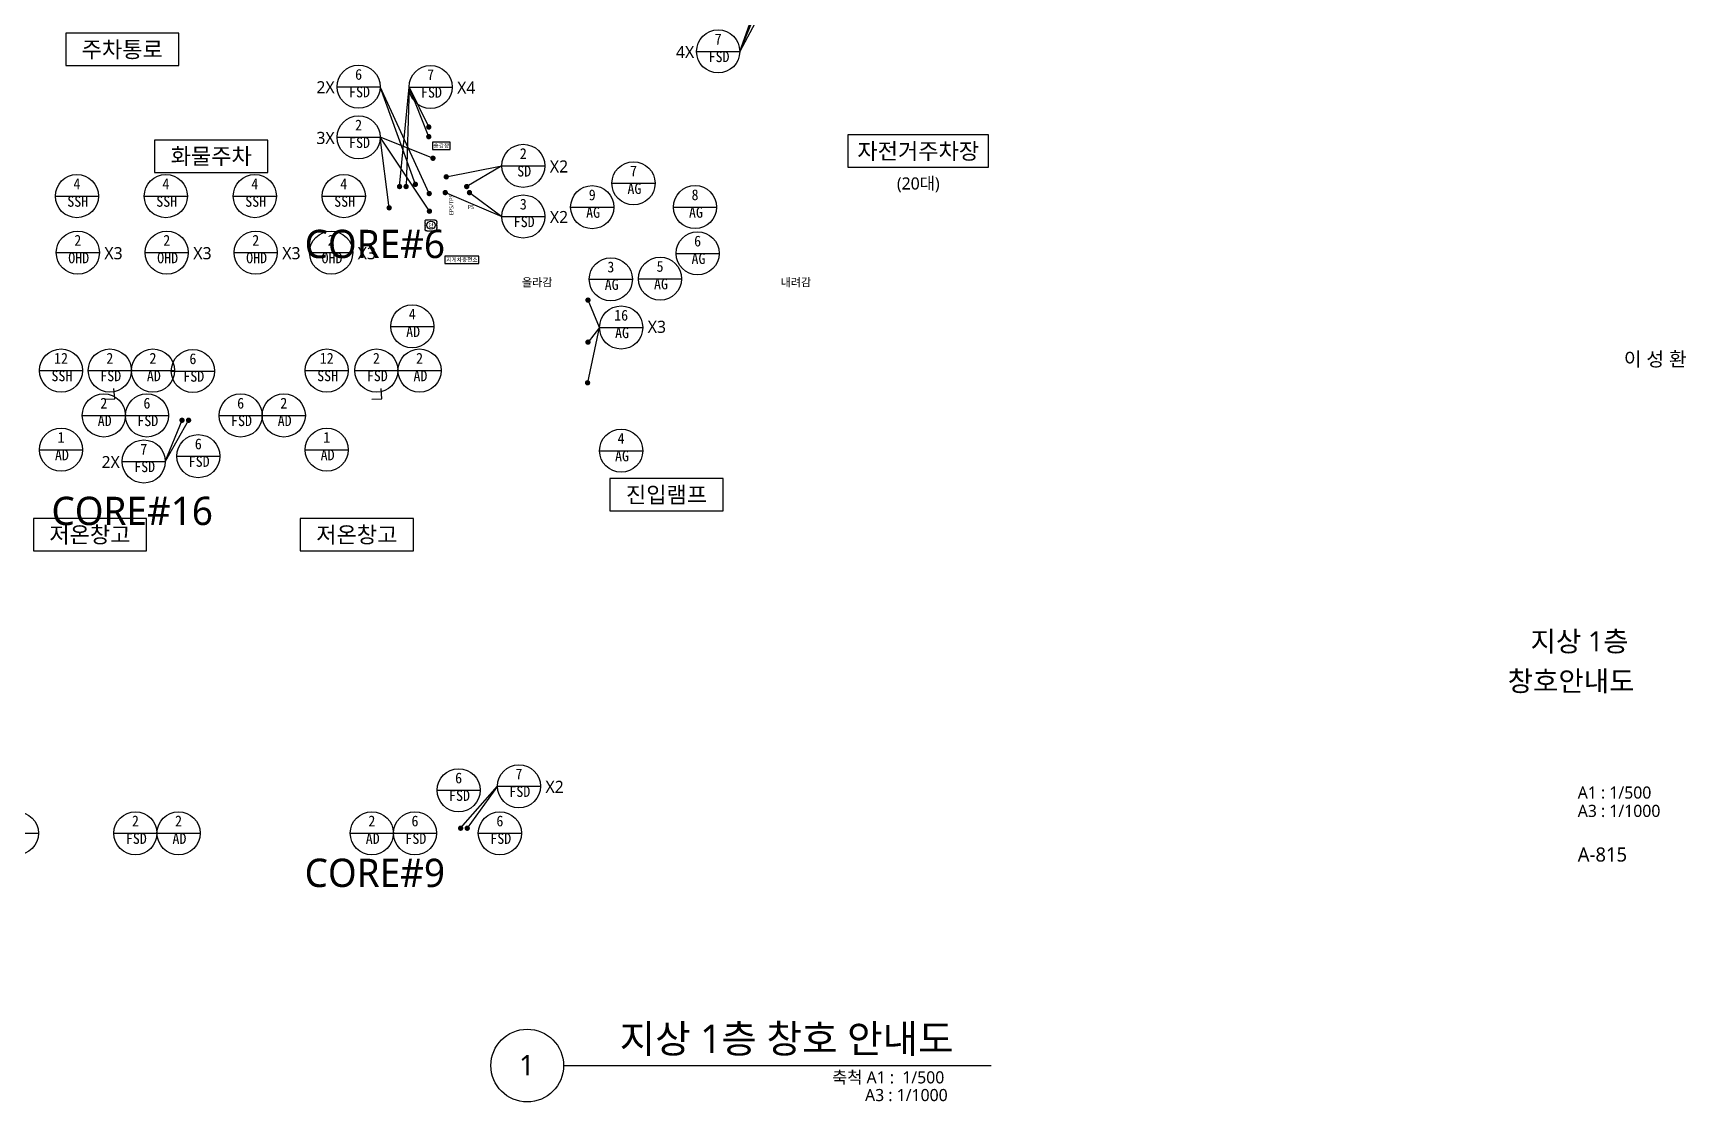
# Model space of a CAD drawing. Header units: millimetres. Extents: x 3479419 to 5579419, y 522746 to 3162891.
# Drawn here: x 4943077 to 5147473, y 1413746 to 1545921 of the extents above; entities that cross this region are included whole.
import ezdxf
from ezdxf.enums import TextEntityAlignment as Align

# ---------------------------------------------------------------- set-up
doc = ezdxf.new("R2010")
doc.units = ezdxf.units.MM
doc.layers.get('Defpoints').update_dxf_attribs({"color": 140})
for name, color, linetype, lineweight in [('A-BORD-TEXT', 3, 'Continuous', 25), ('A-MKXX-SYMB', 7, 'Continuous', 25), ('A-XXXX-SYMB', 7, 'Continuous', 25), ('A-XXXX-TXT1', 3, 'Continuous', 25), ('A-XXXX-TXT2', 3, 'Continuous', 25), ('REV-202205', 20, 'Continuous', 25)]:
    doc.layers.add(name, color=color, linetype=linetype, lineweight=lineweight)
doc.layers.add('AA-SYMB', color=1, linetype='Continuous')
doc.styles.add('XR-평면도$0$맑은 고딕', font='malgun.ttf')
doc.styles.add('돋움', font='')
doc.styles.add('돋음', font='')
doc.styles.add('맑은 고딕', font='malgun.ttf')
doc.styles.add('맑은고딕', font='malgun.ttf')
doc.styles.get('돋움').set_extended_font_data('DotumChe')
doc.styles.get('돋음').set_extended_font_data('Dotum')

# ---------------------------------------------------------------- blocks, each defined once
blk = doc.blocks.new('글_자전거주차장')
at = {"layer": 'A-XXXX-TXT2', "color": 0}
blk.add_lwpolyline([(-8700, -2000), (8700, -2000), (8700, 2000), (-8700, 2000)], close=True, dxfattribs=at)
at = {"layer": 'A-XXXX-TXT2', "style": '맑은고딕'}
blk.add_text('자전거주차장', height=2000, dxfattribs=at).set_placement((0, 0), align=Align.MIDDLE_CENTER)
blk = doc.blocks.new('글_주차통로')
at = {"layer": 'A-XXXX-TXT2', "color": 0}
blk.add_lwpolyline([(-7000, -2000), (7000, -2000), (7000, 2000), (-7000, 2000)], close=True, dxfattribs=at)
at = {"layer": 'A-XXXX-TXT2', "style": '맑은고딕'}
blk.add_text('주차통로', height=2000, dxfattribs=at).set_placement((0, 0), align=Align.MIDDLE_CENTER)
blk = doc.blocks.new('글_화물주차')
at = {"layer": 'A-XXXX-TXT2', "color": 0}
blk.add_lwpolyline([(-7000, -2000), (7000, -2000), (7000, 2000), (-7000, 2000)], close=True, dxfattribs=at)
at = {"layer": 'A-XXXX-TXT2', "style": '맑은고딕'}
blk.add_text('화물주차', height=2000, dxfattribs=at).set_placement((0, 0), align=Align.MIDDLE_CENTER)
blk = doc.blocks.new('글_지게차충전소')
at = {"layer": 'A-XXXX-TXT2', "color": 0, "ltscale": 100}
blk.add_lwpolyline([(-2100, 450), (-2100, -450), (2100, -450), (2100, 450)], close=True, dxfattribs=at)
at = {"layer": 'A-XXXX-TXT2', "ltscale": 100, "style": 'XR-평면도$0$맑은 고딕'}
blk.add_text('지게차충전소', height=500, dxfattribs=at).set_placement((0, 0), align=Align.MIDDLE_CENTER)
blk = doc.blocks.new('글_승강장')
at = {"layer": 'A-XXXX-TXT2', "color": 0, "ltscale": 100}
blk.add_lwpolyline([(-1100, 450), (-1100, -450), (1100, -450), (1100, 450)], close=True, dxfattribs=at)
at = {"layer": 'A-XXXX-TXT2', "ltscale": 100, "style": 'XR-평면도$0$맑은 고딕'}
blk.add_text('승강장', height=500, dxfattribs=at).set_placement((0, 0), align=Align.MIDDLE_CENTER)
blk = doc.blocks.new('글_저온창고')
at = {"layer": 'A-XXXX-TXT2', "color": 0}
blk.add_lwpolyline([(-7000, -2000), (7000, -2000), (7000, 2000), (-7000, 2000)], close=True, dxfattribs=at)
at = {"layer": 'A-XXXX-TXT2', "style": '맑은고딕'}
blk.add_text('저온창고', height=2000, dxfattribs=at).set_placement((0, 0), align=Align.MIDDLE_CENTER)
blk = doc.blocks.new('WINSYMBOL-flat-1')
at = {"layer": 'AA-SYMB', "color": 3}
blk.add_line((-1440, 0), (1440, 0), dxfattribs=at)
blk.add_circle((0, 0), 1440, dxfattribs=at)
at = {"layer": 'AA-SYMB', "style": '돋음'}
blk.add_attdef('0', text='', height=720, dxfattribs=at).set_placement((0, 246), align=Align.CENTER)
at = {"layer": 'AA-SYMB', "style": '돋음', "width": 0.95}
blk.add_attdef('FSD', text='', height=720, dxfattribs=at).set_placement((59, -927), align=Align.CENTER)
blk = doc.blocks.new('A$C425F3A2A')
at = {"layer": 'Defpoints', "style": '맑은고딕'}
for s, p in [('CORE#6', (254604, 116772)), ('CORE#16', (225905, 83762)), ('CORE#9', (254604, 39007))]:
    blk.add_text(s, height=3500, dxfattribs=at).set_placement(p, align=Align.BOTTOM_RIGHT)
blk = doc.blocks.new('글_진입램프')
at = {"layer": 'A-XXXX-TXT2', "color": 0}
blk.add_lwpolyline([(-7000, -2000), (7000, -2000), (7000, 2000), (-7000, 2000)], close=True, dxfattribs=at)
at = {"layer": 'A-XXXX-TXT2', "style": '맑은고딕'}
blk.add_text('진입램프', height=2000, dxfattribs=at).set_placement((0, 0), align=Align.MIDDLE_CENTER)
blk = doc.blocks.new('fsd7')
at = {"layer": 'A-MKXX-SYMB'}
h = blk.add_hatch(color=256, dxfattribs=at)
edge = h.paths.add_edge_path()
edge.add_arc((252593, 134031), 333, 0, 360)
h = blk.add_hatch(color=256, dxfattribs=at)
edge = h.paths.add_edge_path()
edge.add_arc((252593, 132836), 333, 0, 360)
h = blk.add_hatch(color=256, dxfattribs=at)
edge = h.paths.add_edge_path()
edge.add_arc((248978, 126671), 333, 0, 360)
h = blk.add_hatch(color=256, dxfattribs=at)
edge = h.paths.add_edge_path()
edge.add_arc((249793, 126671), 333, 0, 360)
h = blk.add_hatch(color=256, dxfattribs=at)
edge = h.paths.add_edge_path()
edge.add_arc((222078, 97771), 333, 0, 360, ccw=False)
h = blk.add_hatch(color=256, dxfattribs=at)
edge = h.paths.add_edge_path()
edge.add_arc((222893, 97771), 333, 0, 360, ccw=False)
h = blk.add_hatch(color=256, dxfattribs=at)
edge = h.paths.add_edge_path()
edge.add_arc((256536, 47321), 333, 180, 540, ccw=False)
h = blk.add_hatch(color=256, dxfattribs=at)
edge = h.paths.add_edge_path()
edge.add_arc((257351, 47321), 333, 180, 540, ccw=False)
at = {"layer": 'A-XXXX-SYMB'}
for points in [[(296793, 158406), (291045, 143379), (296803, 159466)], [(296338, 153271), (291045, 143379), (295143, 153271)], [(248978, 126671), (250151, 138980), (249793, 126671)], [(252593, 132836), (250151, 138980), (252593, 134031)], [(222893, 97771), (220013, 92671), (222078, 97771)], [(256536, 47321), (261077, 52513), (257351, 47321)]]:
    blk.add_lwpolyline(points, dxfattribs=at)
ref = blk.add_blockref('WINSYMBOL-flat-1', (288378, 143379), dxfattribs=dict(xscale=1.851851851790402, yscale=1.851851851790402, zscale=1.851851851790402))
ref.add_attrib('0', '7', dxfattribs={"layer": 'AA-SYMB', "color": 3, "height": 1333, "style": '돋움'}).set_placement((288378, 143835), align=Align.BOTTOM_CENTER)
ref.add_attrib('FSD', 'FSD', dxfattribs={"layer": 'AA-SYMB', "color": 3, "height": 1333.3, "style": '돋움'}).set_placement((288487, 141662), align=Align.BOTTOM_CENTER)
ref = blk.add_blockref('WINSYMBOL-flat-1', (252817, 138980), dxfattribs=dict(xscale=1.851851851790402, yscale=1.851851851790402, zscale=1.851851851790402))
ref.add_attrib('0', '7', dxfattribs={"layer": 'AA-SYMB', "color": 3, "height": 1333, "style": '돋움'}).set_placement((252817, 139435), align=Align.BOTTOM_CENTER)
ref.add_attrib('FSD', 'FSD', dxfattribs={"layer": 'AA-SYMB', "color": 3, "height": 1333.3, "style": '돋움'}).set_placement((252926, 137263), align=Align.BOTTOM_CENTER)
ref = blk.add_blockref('WINSYMBOL-flat-1', (217347, 92671), dxfattribs=dict(xscale=1.851851851790402, yscale=1.851851851790402, zscale=1.851851851790402))
ref.add_attrib('0', '7', dxfattribs={"layer": 'AA-SYMB', "color": 3, "height": 1333, "style": '돋움'}).set_placement((217347, 93127), align=Align.BOTTOM_CENTER)
ref.add_attrib('FSD', 'FSD', dxfattribs={"layer": 'AA-SYMB', "color": 3, "height": 1333.3, "style": '돋움'}).set_placement((217455, 90955), align=Align.BOTTOM_CENTER)
ref = blk.add_blockref('WINSYMBOL-flat-1', (263744, 52513), dxfattribs=dict(xscale=1.851851851790402, yscale=1.851851851790402, zscale=1.851851851790402))
ref.add_attrib('0', '7', dxfattribs={"layer": 'AA-SYMB', "color": 3, "height": 1333, "style": '돋움'}).set_placement((263744, 52969), align=Align.BOTTOM_CENTER)
ref.add_attrib('FSD', 'FSD', dxfattribs={"layer": 'AA-SYMB', "color": 3, "height": 1333.3, "style": '돋움'}).set_placement((263852, 50796), align=Align.BOTTOM_CENTER)
at = {"layer": 'A-XXXX-TXT2', "style": '맑은고딕'}
for s, p in [('4X', (284290, 142556)), ('X4', (257229, 138157)), ('2X', (213258, 91849)), ('X2', (268155, 51690))]:
    blk.add_text(s, height=1500, dxfattribs=at).set_placement(p, align=Align.CENTER)
blk = doc.blocks.new('단')
at = {"layer": 'A-XXXX-SYMB'}
blk.add_circle((0, 0), 500, dxfattribs=at)
at = {"layer": 'A-XXXX-TXT2', "ltscale": 100, "style": '맑은 고딕'}
blk.add_text('단', height=500, dxfattribs=at).set_placement((0, 0), align=Align.MIDDLE_CENTER)

msp = doc.modelspace()

# ---------------------------------------------------------------- hatches: boundary and pattern name
at = {"layer": 'A-MKXX-SYMB'}
h = msp.add_hatch(color=256, dxfattribs=at)
edge = h.paths.add_edge_path()
edge.add_arc((4992529.3, 1530439.9), 333.3, 0, 360)
h = msp.add_hatch(color=256, dxfattribs=at)
edge = h.paths.add_edge_path()
edge.add_arc((4990359.3, 1527212.1), 333.3, 0, 360)
h = msp.add_hatch(color=256, dxfattribs=at)
edge = h.paths.add_edge_path()
edge.add_arc((4994172.8, 1528143.7), 333.3, 0, 360)
h = msp.add_hatch(color=256, dxfattribs=at)
edge = h.paths.add_edge_path()
edge.add_arc((4996698.9, 1526938.3), 333.3, 0, 360)
h = msp.add_hatch(color=256, dxfattribs=at)
edge = h.paths.add_edge_path()
edge.add_arc((4992064.3, 1526073.8), 333.3, 0, 360)
h = msp.add_hatch(color=256, dxfattribs=at)
edge = h.paths.add_edge_path()
edge.add_arc((4994047.5, 1526191.2), 333.3, 0, 360)
h = msp.add_hatch(color=256, dxfattribs=at)
edge = h.paths.add_edge_path()
edge.add_arc((4997046.1, 1526191.2), 333.3, 0, 360)
h = msp.add_hatch(color=256, dxfattribs=at)
edge = h.paths.add_edge_path()
edge.add_arc((4987111.8, 1524307.7), 333.3, 0, 360)
h = msp.add_hatch(color=256, dxfattribs=at)
edge = h.paths.add_edge_path()
edge.add_arc((4992094.3, 1523893.7), 333.3, 0, 360)
h = msp.add_hatch(color=256, dxfattribs=at)
edge = h.paths.add_edge_path()
edge.add_arc((5011700.3, 1512899.8), 333.3, 0, 360)
h = msp.add_hatch(color=256, dxfattribs=at)
edge = h.paths.add_edge_path()
edge.add_arc((5011700.3, 1507699.8), 333.3, 0, 360)
h = msp.add_hatch(color=256, dxfattribs=at)
edge = h.paths.add_edge_path()
edge.add_arc((5011650.3, 1502674.8), 333.3, 0, 360)

# ---------------------------------------------------------------- linework, layer by layer
at = {"layer": 'A-XXXX-SYMB'}
for p, q in [((4990359.3, 1527212.1), (4986003.7, 1539290.1)), ((4992064.3, 1526073.8), (4986003.7, 1539290.1)), ((4987111.8, 1524307.7), (4986003.7, 1533027.2)), ((4992094.3, 1523893.7), (4986003.7, 1533027.2)), ((4992529.3, 1530439.9), (4986003.7, 1533027.2)), ((4994061.8, 1526201.2), (5001035.6, 1523241.5)), ((4997046.1, 1526191.2), (5001035.6, 1523241.5)), ((5013133, 1509509.5), (5011711.8, 1512891.2)), ((5011661.8, 1502716.2), (5013133, 1509509.5)), ((5013133, 1509509.5), (5011711.8, 1507691.2)), ((5008684.7, 1418245.9), (5061546.9, 1418245.9))]:
    msp.add_line(p, q, dxfattribs=at)
msp.add_lwpolyline([(4994172.8, 1528143.7), (5001035.6, 1529498), (4996698.9, 1526938.3)], dxfattribs=at)
msp.add_circle((5004184.7, 1418245.9), 4500, dxfattribs=at)
at = {"layer": 'Defpoints'}
for points in [[(4951926.2, 1500654.4), (4953169.5, 1500687.7), (4953072, 1501972.2)], [(4984958.8, 1500656.8), (4986202.1, 1500690.1), (4986104.6, 1501974.6)]]:
    msp.add_lwpolyline(points, dxfattribs=at)
at = {"layer": 'REV-202205'}
msp.add_lwpolyline([(4991620.4, 1522772.3, -0.52056705), (4991794, 1522793.7, -0.52056705), (4991960.3, 1522797.7, -0.52056705), (4992129.7, 1522783.1, -0.52056705), (4992306.2, 1522787.1, -0.52056705), (4992474.3, 1522798.7, -0.52056705), (4992641.2, 1522791.5, -0.52056705), (4992816.6, 1522778, -0.52056705), (4992950.5, 1522710.7, -0.52056705), (4992966.9, 1522539, -0.52056705), (4992960, 1522372.2, -0.52056705), (4992945.3, 1522197.1, -0.52056705), (4992964.2, 1522025.3, -0.52056705), (4992965.1, 1521859.2, -0.52056705), (4992947.7, 1521688.3, -0.52056705), (4992958.4, 1521512.4, -0.52056705), (4992791.5, 1521457.1, -0.52056705), (4992625.3, 1521460.3, -0.52056705), (4992452, 1521481.1, -0.52056705), (4992278.1, 1521460.9, -0.52056705), (4992111.7, 1521456.3, -0.52056705), (4991942.5, 1521470.4, -0.52056705), (4991766, 1521467.6, -0.52056705), (4991614.4, 1521525.8, -0.52056705), (4991594.4, 1521698.9, -0.52056705), (4991604, 1521866.4, -0.52056705), (4991612.4, 1522042.5, -0.52056705), (4991595.9, 1522212.9, -0.52056705), (4991597.8, 1522379, -0.52056705), (4991617.5, 1522551.4, -0.52056705)], format="xyb", close=True, dxfattribs=at)

# ---------------------------------------------------------------- block references
for name, p in [('fsd7', (4739418.8, 1400270.6)), ('글_주차통로', (4954111.8, 1543891.2)), ('글_자전거주차장', (5052544.9, 1531324.4)), ('글_화물주차', (4965111.8, 1530691.2)), ('글_승강장', (4993566.9, 1531991.2)), ('글_지게차충전소', (4996111.8, 1517891.2)), ('글_진입램프', (5021411.8, 1488826.5)), ('글_저온창고', (4950111.8, 1483891.2)), ('글_저온창고', (4983111.8, 1483891.2))]:
    msp.add_blockref(name, p)
ref = msp.add_blockref('WINSYMBOL-flat-1', (4983337, 1539290.1), dxfattribs=dict(xscale=1.851851851790402, yscale=1.851851851790402, zscale=1.851851851790402))
ref.add_attrib('0', '6', dxfattribs={"layer": 'AA-SYMB', "color": 3, "height": 1333.3, "style": '돋움'}).set_placement((4983337, 1539745.7), align=Align.BOTTOM_CENTER)
ref.add_attrib('FSD', 'FSD', dxfattribs={"layer": 'AA-SYMB', "color": 3, "height": 1333.33, "style": '돋움'}).set_placement((4983445.4, 1537573.3), align=Align.BOTTOM_CENTER)
ref = msp.add_blockref('WINSYMBOL-flat-1', (4983337, 1533027.2), dxfattribs=dict(xscale=1.851851851790402, yscale=1.851851851790402, zscale=1.851851851790402))
ref.add_attrib('0', '2', dxfattribs={"layer": 'AA-SYMB', "color": 3, "height": 1333.3, "style": '돋움'}).set_placement((4983337, 1533482.8), align=Align.BOTTOM_CENTER)
ref.add_attrib('FSD', 'FSD', dxfattribs={"layer": 'AA-SYMB', "color": 3, "height": 1333.33, "style": '돋움'}).set_placement((4983445.4, 1531310.4), align=Align.BOTTOM_CENTER)
ref = msp.add_blockref('WINSYMBOL-flat-1', (5003702.2, 1529498), dxfattribs=dict(xscale=1.851851851790402, yscale=1.851851851790402, zscale=1.851851851790402))
ref.add_attrib('0', '2', dxfattribs={"layer": 'AA-SYMB', "color": 3, "height": 1333.3, "style": '돋움'}).set_placement((5003702.2, 1529953.6), align=Align.BOTTOM_CENTER)
ref.add_attrib('FSD', 'SD', dxfattribs={"layer": 'AA-SYMB', "color": 3, "height": 1333.33, "style": '돋움'}).set_placement((5003810.7, 1527781.2), align=Align.BOTTOM_CENTER)
ref = msp.add_blockref('WINSYMBOL-flat-1', (5017331.9, 1527339.7), dxfattribs=dict(xscale=1.851851851790402, yscale=1.851851851790402, zscale=1.851851851790402))
ref.add_attrib('0', '7', dxfattribs={"layer": 'AA-SYMB', "color": 3, "height": 1333.3, "style": '돋움'}).set_placement((5017331.9, 1527795.3), align=Align.BOTTOM_CENTER)
ref.add_attrib('FSD', 'AG', dxfattribs={"layer": 'AA-SYMB', "color": 3, "height": 1333.33, "style": '돋움'}).set_placement((5017440.3, 1525622.9), align=Align.BOTTOM_CENTER)
ref = msp.add_blockref('WINSYMBOL-flat-1', (4948500.3, 1525757), dxfattribs=dict(xscale=1.851851851790402, yscale=1.851851851790402, zscale=1.851851851790402))
ref.add_attrib('0', '4', dxfattribs={"layer": 'AA-SYMB', "color": 3, "height": 1333.3, "style": '돋움'}).set_placement((4948500.3, 1526212.6), align=Align.BOTTOM_CENTER)
ref.add_attrib('FSD', 'SSH', dxfattribs={"layer": 'AA-SYMB', "color": 3, "height": 1333.33, "style": '돋움'}).set_placement((4948608.8, 1524040.2), align=Align.BOTTOM_CENTER)
ref = msp.add_blockref('WINSYMBOL-flat-1', (4959500.3, 1525757), dxfattribs=dict(xscale=1.851851851790402, yscale=1.851851851790402, zscale=1.851851851790402))
ref.add_attrib('0', '4', dxfattribs={"layer": 'AA-SYMB', "color": 3, "height": 1333.3, "style": '돋움'}).set_placement((4959500.3, 1526212.6), align=Align.BOTTOM_CENTER)
ref.add_attrib('FSD', 'SSH', dxfattribs={"layer": 'AA-SYMB', "color": 3, "height": 1333.33, "style": '돋움'}).set_placement((4959608.8, 1524040.2), align=Align.BOTTOM_CENTER)
ref = msp.add_blockref('WINSYMBOL-flat-1', (4970500.3, 1525757), dxfattribs=dict(xscale=1.851851851790402, yscale=1.851851851790402, zscale=1.851851851790402))
ref.add_attrib('0', '4', dxfattribs={"layer": 'AA-SYMB', "color": 3, "height": 1333.3, "style": '돋움'}).set_placement((4970500.3, 1526212.6), align=Align.BOTTOM_CENTER)
ref.add_attrib('FSD', 'SSH', dxfattribs={"layer": 'AA-SYMB', "color": 3, "height": 1333.33, "style": '돋움'}).set_placement((4970608.8, 1524040.2), align=Align.BOTTOM_CENTER)
ref = msp.add_blockref('WINSYMBOL-flat-1', (4981500.3, 1525757), dxfattribs=dict(xscale=1.851851851790402, yscale=1.851851851790402, zscale=1.851851851790402))
ref.add_attrib('0', '4', dxfattribs={"layer": 'AA-SYMB', "color": 3, "height": 1333.3, "style": '돋움'}).set_placement((4981500.3, 1526212.6), align=Align.BOTTOM_CENTER)
ref.add_attrib('FSD', 'SSH', dxfattribs={"layer": 'AA-SYMB', "color": 3, "height": 1333.33, "style": '돋움'}).set_placement((4981608.8, 1524040.2), align=Align.BOTTOM_CENTER)
ref = msp.add_blockref('WINSYMBOL-flat-1', (5012222.1, 1524389.6), dxfattribs=dict(xscale=1.851851851790402, yscale=1.851851851790402, zscale=1.851851851790402))
ref.add_attrib('0', '9', dxfattribs={"layer": 'AA-SYMB', "color": 3, "height": 1333.3, "style": '돋움'}).set_placement((5012222.1, 1524845.2), align=Align.BOTTOM_CENTER)
ref.add_attrib('FSD', 'AG', dxfattribs={"layer": 'AA-SYMB', "color": 3, "height": 1333.33, "style": '돋움'}).set_placement((5012330.5, 1522672.8), align=Align.BOTTOM_CENTER)
ref = msp.add_blockref('WINSYMBOL-flat-1', (5024938.6, 1524400.8), dxfattribs=dict(xscale=1.851851851790402, yscale=1.851851851790402, zscale=1.851851851790402))
ref.add_attrib('0', '8', dxfattribs={"layer": 'AA-SYMB', "color": 3, "height": 1333.3, "style": '돋움'}).set_placement((5024938.6, 1524856.4), align=Align.BOTTOM_CENTER)
ref.add_attrib('FSD', 'AG', dxfattribs={"layer": 'AA-SYMB', "color": 3, "height": 1333.33, "style": '돋움'}).set_placement((5025047.1, 1522684), align=Align.BOTTOM_CENTER)
ref = msp.add_blockref('WINSYMBOL-flat-1', (5003702.2, 1523241.5), dxfattribs=dict(xscale=1.851851851790402, yscale=1.851851851790402, zscale=1.851851851790402))
ref.add_attrib('0', '3', dxfattribs={"layer": 'AA-SYMB', "color": 3, "height": 1333.3, "style": '돋움'}).set_placement((5003702.2, 1523697.1), align=Align.BOTTOM_CENTER)
ref.add_attrib('FSD', 'FSD', dxfattribs={"layer": 'AA-SYMB', "color": 3, "height": 1333.33, "style": '돋움'}).set_placement((5003810.7, 1521524.7), align=Align.BOTTOM_CENTER)
ref = msp.add_blockref('WINSYMBOL-flat-1', (4948611.8, 1518772), dxfattribs=dict(xscale=1.851851851790402, yscale=1.851851851790402, zscale=1.851851851790402))
ref.add_attrib('0', '2', dxfattribs={"layer": 'AA-SYMB', "color": 3, "height": 1333.3, "style": '돋움'}).set_placement((4948611.8, 1519227.6), align=Align.BOTTOM_CENTER)
ref.add_attrib('FSD', 'OHD', dxfattribs={"layer": 'AA-SYMB', "color": 3, "height": 1333.33, "style": '돋움'}).set_placement((4948720.2, 1517055.2), align=Align.BOTTOM_CENTER)
ref = msp.add_blockref('WINSYMBOL-flat-1', (4959611.8, 1518772), dxfattribs=dict(xscale=1.851851851790402, yscale=1.851851851790402, zscale=1.851851851790402))
ref.add_attrib('0', '2', dxfattribs={"layer": 'AA-SYMB', "color": 3, "height": 1333.3, "style": '돋움'}).set_placement((4959611.8, 1519227.6), align=Align.BOTTOM_CENTER)
ref.add_attrib('FSD', 'OHD', dxfattribs={"layer": 'AA-SYMB', "color": 3, "height": 1333.33, "style": '돋움'}).set_placement((4959720.2, 1517055.2), align=Align.BOTTOM_CENTER)
ref = msp.add_blockref('WINSYMBOL-flat-1', (4970611.8, 1518772), dxfattribs=dict(xscale=1.851851851790402, yscale=1.851851851790402, zscale=1.851851851790402))
ref.add_attrib('0', '2', dxfattribs={"layer": 'AA-SYMB', "color": 3, "height": 1333.3, "style": '돋움'}).set_placement((4970611.8, 1519227.6), align=Align.BOTTOM_CENTER)
ref.add_attrib('FSD', 'OHD', dxfattribs={"layer": 'AA-SYMB', "color": 3, "height": 1333.33, "style": '돋움'}).set_placement((4970720.2, 1517055.2), align=Align.BOTTOM_CENTER)
ref = msp.add_blockref('WINSYMBOL-flat-1', (4979937.4, 1518772), dxfattribs=dict(xscale=1.851851851790402, yscale=1.851851851790402, zscale=1.851851851790402))
ref.add_attrib('0', '2', dxfattribs={"layer": 'AA-SYMB', "color": 3, "height": 1333.3, "style": '돋움'}).set_placement((4979937.4, 1519227.6), align=Align.BOTTOM_CENTER)
ref.add_attrib('FSD', 'OHD', dxfattribs={"layer": 'AA-SYMB', "color": 3, "height": 1333.33, "style": '돋움'}).set_placement((4980045.9, 1517055.2), align=Align.BOTTOM_CENTER)
ref = msp.add_blockref('WINSYMBOL-flat-1', (5025254.4, 1518681.2), dxfattribs=dict(xscale=1.851851851790402, yscale=1.851851851790402, zscale=1.851851851790402))
ref.add_attrib('0', '6', dxfattribs={"layer": 'AA-SYMB', "color": 3, "height": 1333.3, "style": '돋움'}).set_placement((5025254.4, 1519136.8), align=Align.BOTTOM_CENTER)
ref.add_attrib('FSD', 'AG', dxfattribs={"layer": 'AA-SYMB', "color": 3, "height": 1333.33, "style": '돋움'}).set_placement((5025362.8, 1516964.4), align=Align.BOTTOM_CENTER)
ref = msp.add_blockref('WINSYMBOL-flat-1', (5014521.8, 1515474.4), dxfattribs=dict(xscale=1.851851851790402, yscale=1.851851851790402, zscale=1.851851851790402))
ref.add_attrib('0', '3', dxfattribs={"layer": 'AA-SYMB', "color": 3, "height": 1333.3, "style": '돋움'}).set_placement((5014521.8, 1515930), align=Align.BOTTOM_CENTER)
ref.add_attrib('FSD', 'AG', dxfattribs={"layer": 'AA-SYMB', "color": 3, "height": 1333.33, "style": '돋움'}).set_placement((5014630.3, 1513757.6), align=Align.BOTTOM_CENTER)
ref = msp.add_blockref('WINSYMBOL-flat-1', (5020614.8, 1515546.9), dxfattribs=dict(xscale=1.851851851790402, yscale=1.851851851790402, zscale=1.851851851790402))
ref.add_attrib('0', '5', dxfattribs={"layer": 'AA-SYMB', "color": 3, "height": 1333.3, "style": '돋움'}).set_placement((5020614.8, 1516002.5), align=Align.BOTTOM_CENTER)
ref.add_attrib('FSD', 'AG', dxfattribs={"layer": 'AA-SYMB', "color": 3, "height": 1333.33, "style": '돋움'}).set_placement((5020723.2, 1513830.1), align=Align.BOTTOM_CENTER)
ref = msp.add_blockref('WINSYMBOL-flat-1', (4989967.2, 1509652.7), dxfattribs=dict(xscale=1.851851851790402, yscale=1.851851851790402, zscale=1.851851851790402))
ref.add_attrib('0', '4', dxfattribs={"layer": 'AA-SYMB', "color": 3, "height": 1333.3, "style": '돋움'}).set_placement((4989967.2, 1510108.3), align=Align.BOTTOM_CENTER)
ref.add_attrib('FSD', 'AD', dxfattribs={"layer": 'AA-SYMB', "color": 3, "height": 1333.33, "style": '돋움'}).set_placement((4990075.6, 1507935.9), align=Align.BOTTOM_CENTER)
ref = msp.add_blockref('WINSYMBOL-flat-1', (5015799.7, 1509509.5), dxfattribs=dict(xscale=1.851851851790402, yscale=1.851851851790402, zscale=1.851851851790402))
ref.add_attrib('0', '16', dxfattribs={"layer": 'AA-SYMB', "color": 3, "height": 1333.33, "style": '돋움'}).set_placement((5015799.7, 1509965.1), align=Align.BOTTOM_CENTER)
ref.add_attrib('FSD', 'AG', dxfattribs={"layer": 'AA-SYMB', "color": 3, "height": 1333.33, "style": '돋움'}).set_placement((5015908.1, 1507792.7), align=Align.BOTTOM_CENTER)
ref = msp.add_blockref('WINSYMBOL-flat-1', (4946536.8, 1504187), dxfattribs=dict(xscale=1.851851851790402, yscale=1.851851851790402, zscale=1.851851851790402))
ref.add_attrib('0', '12', dxfattribs={"layer": 'AA-SYMB', "color": 3, "height": 1333.33, "style": '돋움'}).set_placement((4946536.8, 1504642.6), align=Align.BOTTOM_CENTER)
ref.add_attrib('FSD', 'SSH', dxfattribs={"layer": 'AA-SYMB', "color": 3, "height": 1333.33, "style": '돋움'}).set_placement((4946645.2, 1502470.2), align=Align.BOTTOM_CENTER)
ref = msp.add_blockref('WINSYMBOL-flat-1', (4952572.5, 1504187), dxfattribs=dict(xscale=1.851851851790402, yscale=1.851851851790402, zscale=1.851851851790402))
ref.add_attrib('0', '2', dxfattribs={"layer": 'AA-SYMB', "color": 3, "height": 1333.3, "style": '돋움'}).set_placement((4952572.5, 1504642.6), align=Align.BOTTOM_CENTER)
ref.add_attrib('FSD', 'FSD', dxfattribs={"layer": 'AA-SYMB', "color": 3, "height": 1333.33, "style": '돋움'}).set_placement((4952681, 1502470.2), align=Align.BOTTOM_CENTER)
ref = msp.add_blockref('WINSYMBOL-flat-1', (4957905.8, 1504187), dxfattribs=dict(xscale=1.851851851790402, yscale=1.851851851790402, zscale=1.851851851790402))
ref.add_attrib('0', '2', dxfattribs={"layer": 'AA-SYMB', "color": 3, "height": 1333.3, "style": '돋움'}).set_placement((4957905.8, 1504642.6), align=Align.BOTTOM_CENTER)
ref.add_attrib('FSD', 'AD', dxfattribs={"layer": 'AA-SYMB', "color": 3, "height": 1333.33, "style": '돋움'}).set_placement((4958014.3, 1502470.2), align=Align.BOTTOM_CENTER)
ref = msp.add_blockref('WINSYMBOL-flat-1', (4962841.1, 1504126), dxfattribs=dict(xscale=1.851851851790402, yscale=1.851851851790402, zscale=1.851851851790402))
ref.add_attrib('0', '6', dxfattribs={"layer": 'AA-SYMB', "color": 3, "height": 1333.3, "style": '돋움'}).set_placement((4962841.1, 1504581.6), align=Align.BOTTOM_CENTER)
ref.add_attrib('FSD', 'FSD', dxfattribs={"layer": 'AA-SYMB', "color": 3, "height": 1333.33, "style": '돋움'}).set_placement((4962949.5, 1502409.2), align=Align.BOTTOM_CENTER)
ref = msp.add_blockref('WINSYMBOL-flat-1', (4979394.2, 1504187), dxfattribs=dict(xscale=1.851851851790402, yscale=1.851851851790402, zscale=1.851851851790402))
ref.add_attrib('0', '12', dxfattribs={"layer": 'AA-SYMB', "color": 3, "height": 1333.33, "style": '돋움'}).set_placement((4979394.2, 1504642.6), align=Align.BOTTOM_CENTER)
ref.add_attrib('FSD', 'SSH', dxfattribs={"layer": 'AA-SYMB', "color": 3, "height": 1333.33, "style": '돋움'}).set_placement((4979502.6, 1502470.2), align=Align.BOTTOM_CENTER)
ref = msp.add_blockref('WINSYMBOL-flat-1', (4985538.4, 1504187), dxfattribs=dict(xscale=1.851851851790402, yscale=1.851851851790402, zscale=1.851851851790402))
ref.add_attrib('0', '2', dxfattribs={"layer": 'AA-SYMB', "color": 3, "height": 1333.3, "style": '돋움'}).set_placement((4985538.4, 1504642.6), align=Align.BOTTOM_CENTER)
ref.add_attrib('FSD', 'FSD', dxfattribs={"layer": 'AA-SYMB', "color": 3, "height": 1333.33, "style": '돋움'}).set_placement((4985646.9, 1502470.2), align=Align.BOTTOM_CENTER)
ref = msp.add_blockref('WINSYMBOL-flat-1', (4990871.8, 1504187), dxfattribs=dict(xscale=1.851851851790402, yscale=1.851851851790402, zscale=1.851851851790402))
ref.add_attrib('0', '2', dxfattribs={"layer": 'AA-SYMB', "color": 3, "height": 1333.3, "style": '돋움'}).set_placement((4990871.8, 1504642.6), align=Align.BOTTOM_CENTER)
ref.add_attrib('FSD', 'AD', dxfattribs={"layer": 'AA-SYMB', "color": 3, "height": 1333.33, "style": '돋움'}).set_placement((4990980.2, 1502470.2), align=Align.BOTTOM_CENTER)
ref = msp.add_blockref('WINSYMBOL-flat-1', (4951826.3, 1498635), dxfattribs=dict(xscale=1.851851851790402, yscale=1.851851851790402, zscale=1.851851851790402))
ref.add_attrib('0', '2', dxfattribs={"layer": 'AA-SYMB', "color": 3, "height": 1333.3, "style": '돋움'}).set_placement((4951826.3, 1499090.6), align=Align.BOTTOM_CENTER)
ref.add_attrib('FSD', 'AD', dxfattribs={"layer": 'AA-SYMB', "color": 3, "height": 1333.33, "style": '돋움'}).set_placement((4951934.7, 1496918.2), align=Align.BOTTOM_CENTER)
ref = msp.add_blockref('WINSYMBOL-flat-1', (4957159.6, 1498635), dxfattribs=dict(xscale=1.851851851790402, yscale=1.851851851790402, zscale=1.851851851790402))
ref.add_attrib('0', '6', dxfattribs={"layer": 'AA-SYMB', "color": 3, "height": 1333.3, "style": '돋움'}).set_placement((4957159.6, 1499090.6), align=Align.BOTTOM_CENTER)
ref.add_attrib('FSD', 'FSD', dxfattribs={"layer": 'AA-SYMB', "color": 3, "height": 1333.33, "style": '돋움'}).set_placement((4957268.1, 1496918.2), align=Align.BOTTOM_CENTER)
ref = msp.add_blockref('WINSYMBOL-flat-1', (4968747.6, 1498635), dxfattribs=dict(xscale=1.851851851790402, yscale=1.851851851790402, zscale=1.851851851790402))
ref.add_attrib('0', '6', dxfattribs={"layer": 'AA-SYMB', "color": 3, "height": 1333.3, "style": '돋움'}).set_placement((4968747.6, 1499090.6), align=Align.BOTTOM_CENTER)
ref.add_attrib('FSD', 'FSD', dxfattribs={"layer": 'AA-SYMB', "color": 3, "height": 1333.33, "style": '돋움'}).set_placement((4968856, 1496918.2), align=Align.BOTTOM_CENTER)
ref = msp.add_blockref('WINSYMBOL-flat-1', (4974080.9, 1498635), dxfattribs=dict(xscale=1.851851851790402, yscale=1.851851851790402, zscale=1.851851851790402))
ref.add_attrib('0', '2', dxfattribs={"layer": 'AA-SYMB', "color": 3, "height": 1333.3, "style": '돋움'}).set_placement((4974080.9, 1499090.6), align=Align.BOTTOM_CENTER)
ref.add_attrib('FSD', 'AD', dxfattribs={"layer": 'AA-SYMB', "color": 3, "height": 1333.33, "style": '돋움'}).set_placement((4974189.4, 1496918.2), align=Align.BOTTOM_CENTER)
ref = msp.add_blockref('WINSYMBOL-flat-1', (4946536.8, 1494401.8), dxfattribs=dict(xscale=1.851851851790402, yscale=1.851851851790402, zscale=1.851851851790402))
ref.add_attrib('0', '1', dxfattribs={"layer": 'AA-SYMB', "color": 3, "height": 1333.3, "style": '돋움'}).set_placement((4946536.8, 1494857.4), align=Align.BOTTOM_CENTER)
ref.add_attrib('FSD', 'AD', dxfattribs={"layer": 'AA-SYMB', "color": 3, "height": 1333.33, "style": '돋움'}).set_placement((4946645.2, 1492685), align=Align.BOTTOM_CENTER)
ref = msp.add_blockref('WINSYMBOL-flat-1', (4963511.8, 1493598.4), dxfattribs=dict(xscale=1.851851851790402, yscale=1.851851851790402, zscale=1.851851851790402))
ref.add_attrib('0', '6', dxfattribs={"layer": 'AA-SYMB', "color": 3, "height": 1333.3, "style": '돋움'}).set_placement((4963511.8, 1494054), align=Align.BOTTOM_CENTER)
ref.add_attrib('FSD', 'FSD', dxfattribs={"layer": 'AA-SYMB', "color": 3, "height": 1333.33, "style": '돋움'}).set_placement((4963620.3, 1491881.6), align=Align.BOTTOM_CENTER)
ref = msp.add_blockref('WINSYMBOL-flat-1', (4979394.2, 1494401.8), dxfattribs=dict(xscale=1.851851851790402, yscale=1.851851851790402, zscale=1.851851851790402))
ref.add_attrib('0', '1', dxfattribs={"layer": 'AA-SYMB', "color": 3, "height": 1333.3, "style": '돋움'}).set_placement((4979394.2, 1494857.4), align=Align.BOTTOM_CENTER)
ref.add_attrib('FSD', 'AD', dxfattribs={"layer": 'AA-SYMB', "color": 3, "height": 1333.33, "style": '돋움'}).set_placement((4979502.6, 1492685), align=Align.BOTTOM_CENTER)
ref = msp.add_blockref('WINSYMBOL-flat-1', (5015799.5, 1494280.2), dxfattribs=dict(xscale=1.851851851790402, yscale=1.851851851790402, zscale=1.851851851790402))
ref.add_attrib('0', '4', dxfattribs={"layer": 'AA-SYMB', "color": 3, "height": 1333.3, "style": '돋움'}).set_placement((5015799.5, 1494735.9), align=Align.BOTTOM_CENTER)
ref.add_attrib('FSD', 'AG', dxfattribs={"layer": 'AA-SYMB', "color": 3, "height": 1333.33, "style": '돋움'}).set_placement((5015907.9, 1492563.5), align=Align.BOTTOM_CENTER)
ref = msp.add_blockref('WINSYMBOL-flat-1', (4995702.5, 1452289.8), dxfattribs=dict(xscale=1.851851851790402, yscale=1.851851851790402, zscale=1.851851851790402))
ref.add_attrib('0', '6', dxfattribs={"layer": 'AA-SYMB', "color": 3, "height": 1333.3, "style": '돋움'}).set_placement((4995702.5, 1452745.4), align=Align.BOTTOM_CENTER)
ref.add_attrib('FSD', 'FSD', dxfattribs={"layer": 'AA-SYMB', "color": 3, "height": 1333.33, "style": '돋움'}).set_placement((4995811, 1450573), align=Align.BOTTOM_CENTER)
ref = msp.add_blockref('WINSYMBOL-flat-1', (4941080.9, 1446971.7), dxfattribs=dict(xscale=1.851851851790402, yscale=1.851851851790402, zscale=1.851851851790402))
ref.add_attrib('0', '2', dxfattribs={"layer": 'AA-SYMB', "color": 3, "height": 1333.3, "style": '돋움'}).set_placement((4941080.9, 1447427.3), align=Align.BOTTOM_CENTER)
ref.add_attrib('FSD', 'AD', dxfattribs={"layer": 'AA-SYMB', "color": 3, "height": 1333.33, "style": '돋움'}).set_placement((4941189.4, 1445254.9), align=Align.BOTTOM_CENTER)
ref = msp.add_blockref('WINSYMBOL-flat-1', (4955736.8, 1446971.7), dxfattribs=dict(xscale=1.851851851790402, yscale=1.851851851790402, zscale=1.851851851790402))
ref.add_attrib('0', '2', dxfattribs={"layer": 'AA-SYMB', "color": 3, "height": 1333.3, "style": '돋움'}).set_placement((4955736.8, 1447427.3), align=Align.BOTTOM_CENTER)
ref.add_attrib('FSD', 'FSD', dxfattribs={"layer": 'AA-SYMB', "color": 3, "height": 1333.33, "style": '돋움'}).set_placement((4955845.3, 1445254.9), align=Align.BOTTOM_CENTER)
ref = msp.add_blockref('WINSYMBOL-flat-1', (4961070.2, 1446971.7), dxfattribs=dict(xscale=1.851851851790402, yscale=1.851851851790402, zscale=1.851851851790402))
ref.add_attrib('0', '2', dxfattribs={"layer": 'AA-SYMB', "color": 3, "height": 1333.3, "style": '돋움'}).set_placement((4961070.2, 1447427.3), align=Align.BOTTOM_CENTER)
ref.add_attrib('FSD', 'AD', dxfattribs={"layer": 'AA-SYMB', "color": 3, "height": 1333.33, "style": '돋움'}).set_placement((4961178.6, 1445254.9), align=Align.BOTTOM_CENTER)
ref = msp.add_blockref('WINSYMBOL-flat-1', (4984971.9, 1446971.7), dxfattribs=dict(xscale=1.851851851790402, yscale=1.851851851790402, zscale=1.851851851790402))
ref.add_attrib('0', '2', dxfattribs={"layer": 'AA-SYMB', "color": 3, "height": 1333.3, "style": '돋움'}).set_placement((4984971.9, 1447427.3), align=Align.BOTTOM_CENTER)
ref.add_attrib('FSD', 'AD', dxfattribs={"layer": 'AA-SYMB', "color": 3, "height": 1333.33, "style": '돋움'}).set_placement((4985080.3, 1445254.9), align=Align.BOTTOM_CENTER)
ref = msp.add_blockref('WINSYMBOL-flat-1', (4990305.2, 1446971.7), dxfattribs=dict(xscale=1.851851851790402, yscale=1.851851851790402, zscale=1.851851851790402))
ref.add_attrib('0', '6', dxfattribs={"layer": 'AA-SYMB', "color": 3, "height": 1333.3, "style": '돋움'}).set_placement((4990305.2, 1447427.3), align=Align.BOTTOM_CENTER)
ref.add_attrib('FSD', 'FSD', dxfattribs={"layer": 'AA-SYMB', "color": 3, "height": 1333.33, "style": '돋움'}).set_placement((4990413.7, 1445254.9), align=Align.BOTTOM_CENTER)
ref = msp.add_blockref('WINSYMBOL-flat-1', (5000805.6, 1446971.7), dxfattribs=dict(xscale=1.851851851790402, yscale=1.851851851790402, zscale=1.851851851790402))
ref.add_attrib('0', '6', dxfattribs={"layer": 'AA-SYMB', "color": 3, "height": 1333.3, "style": '돋움'}).set_placement((5000805.6, 1447427.3), align=Align.BOTTOM_CENTER)
ref.add_attrib('FSD', 'FSD', dxfattribs={"layer": 'AA-SYMB', "color": 3, "height": 1333.33, "style": '돋움'}).set_placement((5000914.1, 1445254.9), align=Align.BOTTOM_CENTER)
at = {"layer": 'A-MKXX-SYMB'}
msp.add_blockref('단', (4992282.5, 1522166), dxfattribs=at)
at = {"layer": 'A-XXXX-SYMB'}
msp.add_blockref('A$C425F3A2A', (4739418.8, 1400270.6), dxfattribs=at)

# ---------------------------------------------------------------- texts
at = {"layer": 'A-BORD-TEXT', "style": '맑은고딕'}
msp.add_text('이 성 환', height=1750, dxfattribs=at).set_placement((5147561.5, 1504731.8), align=Align.RIGHT)
msp.add_text('지상 1층', height=2500, dxfattribs=at).set_placement((5134315.1, 1470703.6), align=Align.MIDDLE_CENTER)
for s, height, p in [('A1 : 1/500', 1500, (5134091.6, 1451255)), ('A3 : 1/1000', 1500, (5134091.6, 1448987.6)), ('A-815', 1750, (5134091.6, 1443469.4))]:
    msp.add_text(s, height=height, dxfattribs=at).set_placement(p)
at = {"layer": 'A-BORD-TEXT', "insert": (5125429.7, 1467039.7), "char_height": 2500, "width": 35688.812, "attachment_point": 1, "style": '맑은고딕'}
msp.add_mtext('창호안내도', dxfattribs=at)
at = {"layer": 'A-XXXX-TXT1', "style": '맑은고딕'}
msp.add_text('지상 1층 창호 안내도', height=3500, dxfattribs=at).set_placement((5056914.1, 1418766), align=Align.BOTTOM_RIGHT)
msp.add_text('1', height=2500, dxfattribs=at).set_placement((5004126.9, 1418299.3), align=Align.MIDDLE)
for s, p in [('축척 A1 :  1/500', (5055760.1, 1417538.3)), ('A3 : 1/1000', (5056181.9, 1415349.2))]:
    msp.add_text(s, height=1500, dxfattribs=at).set_placement(p, align=Align.TOP_RIGHT)
at = {"layer": 'A-XXXX-TXT2', "style": '맑은고딕'}
for s, p in [('2X', (4979248.5, 1538467.3)), ('3X', (4979248.5, 1532204.5)), ('X2', (5008113.4, 1528675.2)), ('X2', (5008113.4, 1522418.7)), ('X3', (4953023, 1517949.2)), ('X3', (4964023, 1517949.2)), ('X3', (4975023, 1517949.2)), ('X3', (4984348.6, 1517949.2)), ('X3', (5020215.7, 1508847.9))]:
    msp.add_text(s, height=1500, dxfattribs=at).set_placement(p, align=Align.CENTER)
for s, height, p in [('(20대)', 1500, (5052544.9, 1527324.4)), ('올라감', 1000, (5005414.6, 1515091.2)), ('내려감', 1000, (5037414.6, 1515091.2))]:
    msp.add_text(s, height=height, dxfattribs=at).set_placement(p, align=Align.MIDDLE_CENTER)
at = {"layer": 'A-XXXX-TXT2', "ltscale": 100, "style": '맑은 고딕'}
msp.add_text('EPS/TPS', height=500, rotation=90, dxfattribs=at).set_placement((4994799.2, 1524680), align=Align.MIDDLE_CENTER)
msp.add_text('PS', height=500, dxfattribs=at).set_placement((4997227.6, 1524408.8), align=Align.MIDDLE_CENTER)

doc.saveas('drawing.dxf')
